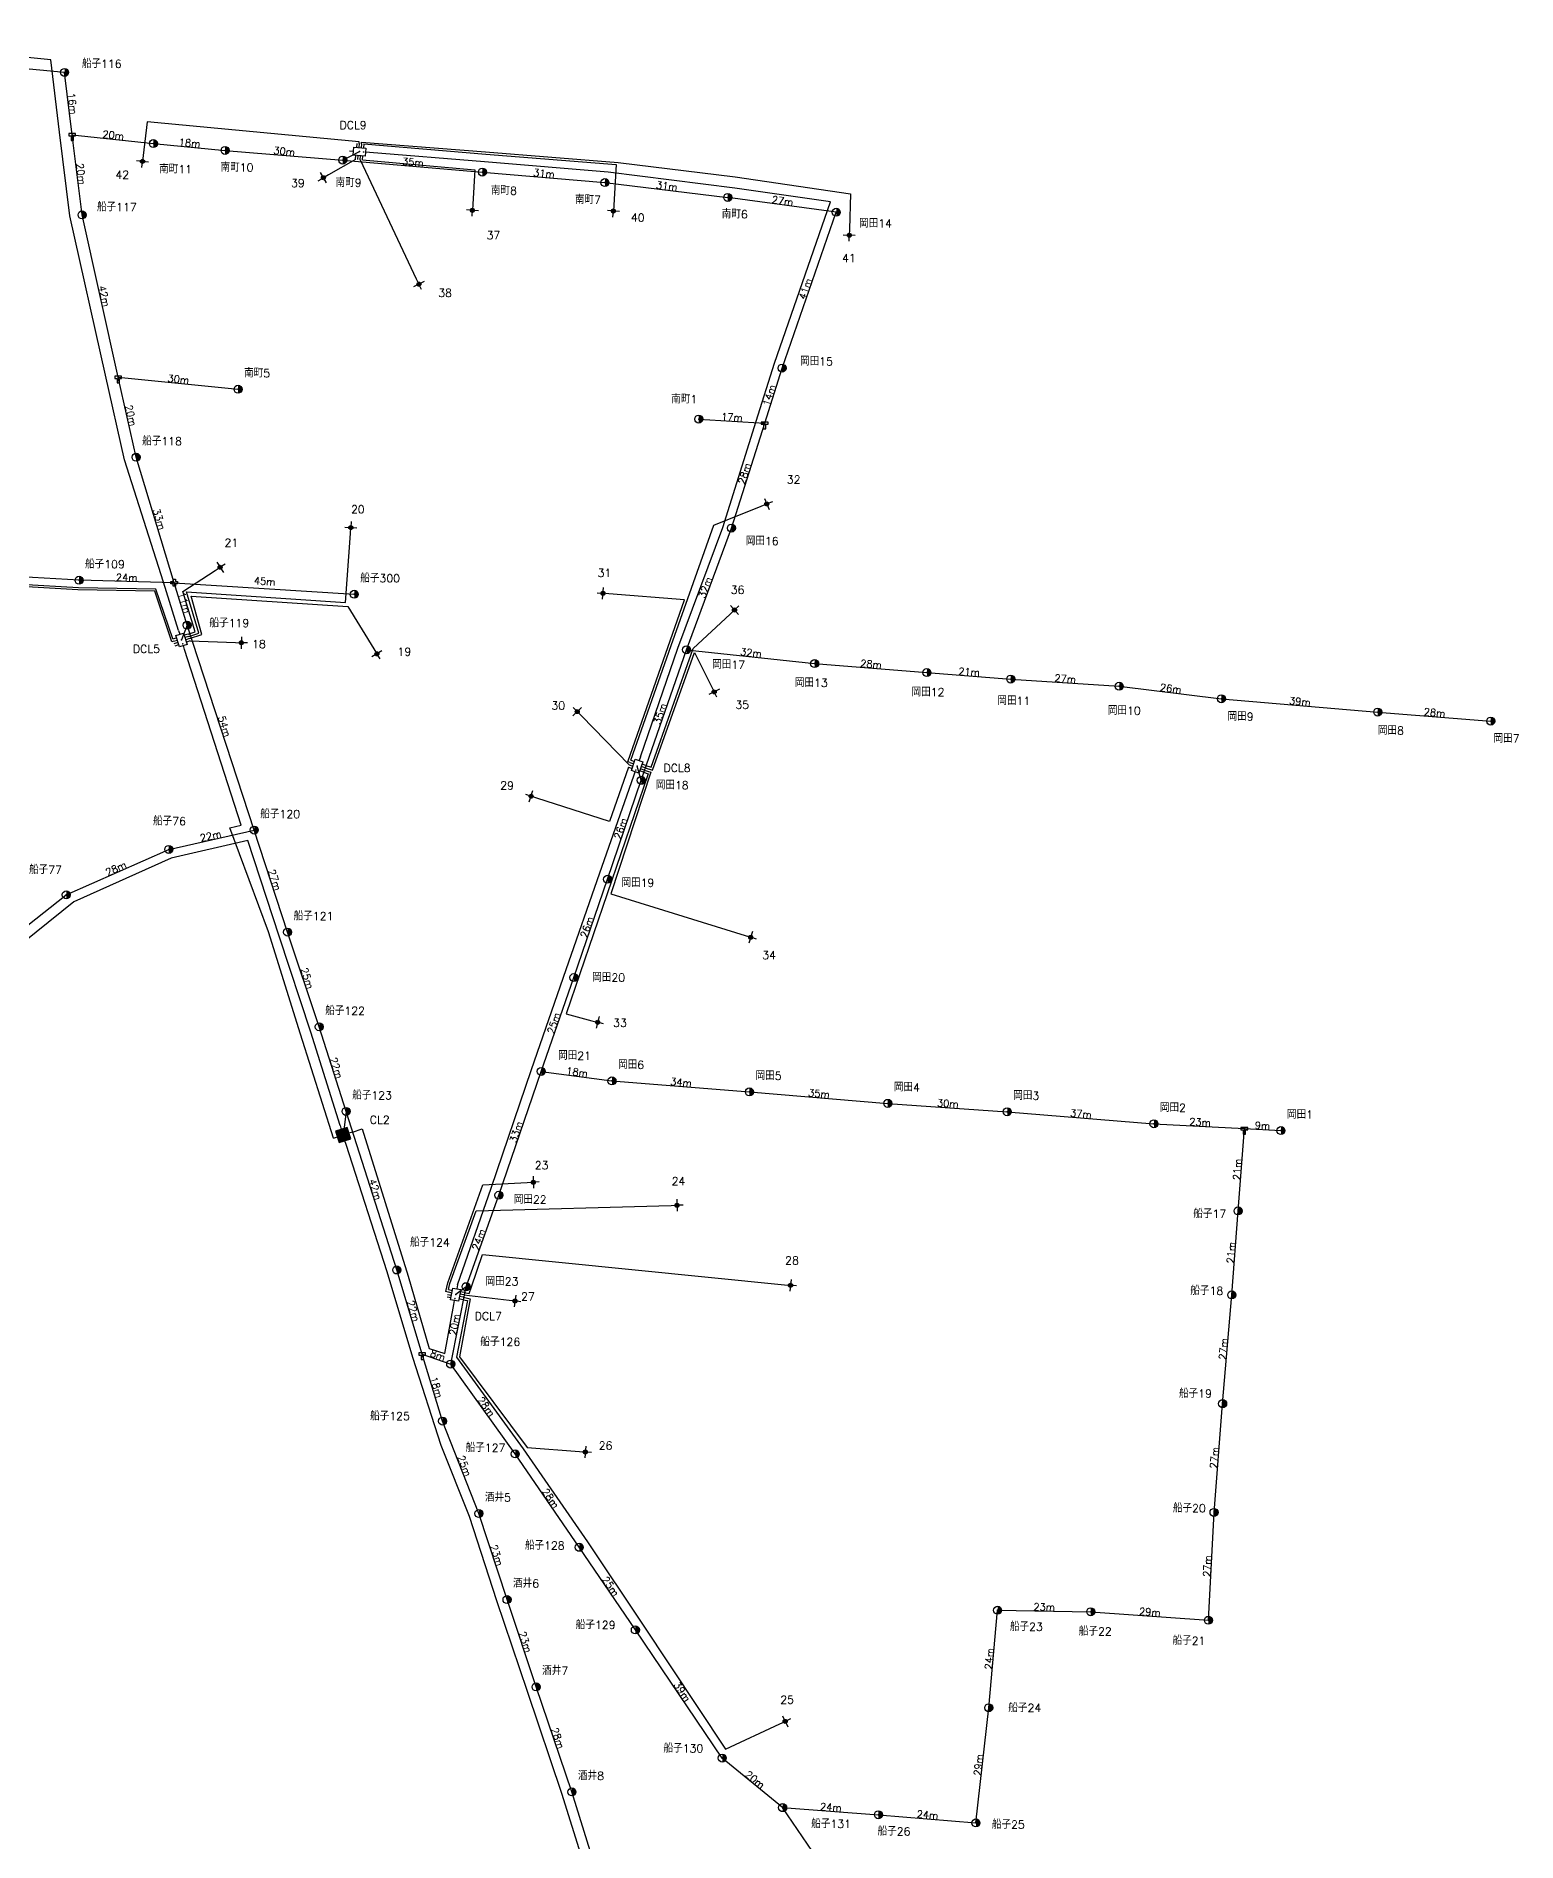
# Model space of a CAD drawing. Extents: x 11718 to 14316, y 5719 to 11395.
# Drawn here: x 12518.5 to 12888.6, y 6489.6 to 6940.9 of the extents above; entities that cross this region are included whole.
import ezdxf
from ezdxf.enums import TextEntityAlignment as Align

# ---------------------------------------------------------------- set-up
doc = ezdxf.new("R2010")
doc.units = 0
doc.header["$MEASUREMENT"] = 0
doc.header["$PDSIZE"] = 0.5
doc.layers.get('0').update_dxf_attribs({"linetype": 'CONTINUOUS'})
for name, color, linetype in [('BUN', 4, 'CONTINUOUS'), ('DROP', 6, 'CONTINUOUS'), ('IN', 7, 'CONTINUOUS'), ('KAN', 3, 'CONTINUOUS'), ('KPLINK', 2, 'CONTINUOUS'), ('MESSEN', 9, 'CONTINUOUS'), ('POLE', 7, 'CONTINUOUS'), ('SPAN', 7, 'CONTINUOUS')]:
    doc.layers.add(name, color=color, linetype=linetype)
doc.styles.get("Standard").update_dxf_attribs({"font": 'txt', "bigfont": 'extfont'})

# ---------------------------------------------------------------- blocks, each defined once
blk = doc.blocks.new('T_CP')
at = {"color": 0, "linetype": 'BYBLOCK', "const_width": 1}
blk.add_lwpolyline([(0, -0.5, 1), (0, 0.5, -24.142235)], format="xyb", dxfattribs=at)
at = {"color": 0, "linetype": 'BYBLOCK'}
blk.add_circle((0, 0), 1, dxfattribs=at)
blk.add_point((0, 0), dxfattribs=at)
for tag, p, height in [('V1', (1.5, 3), 2), ('V2', (1.5, 0.5), 2), ('V3', (1.8, -0.4), 0.2), ('V4', (1.8, -0.73), 0.2), ('V5', (1.8, -1.1), 0.2), ('V6', (1.8, -1.43), 0.2), ('V7', (1.8, -1.77), 0.2), ('V8', (1.8, -2.1), 0.2)]:
    blk.add_attdef(tag, p, '', height=height, dxfattribs=at)
blk = doc.blocks.new('T_BUN')
at = {"color": 0, "linetype": 'BYBLOCK'}
blk.add_lwpolyline([(-0.84, 0.28), (-0.84, -0.28), (-0.28, -0.28), (-0.28, -1.4), (0.28, -1.4), (0.28, -0.28), (0.84, -0.28), (0.84, 0.28)], close=True, dxfattribs=at)
blk.add_point((0, 0), dxfattribs=at)
for tag, p, height in [('V1', (1.5, 3), 2), ('V2', (1.5, 0.5), 2), ('V3', (1.8, -0.4), 0.2), ('V4', (1.8, -0.73), 0.2), ('V5', (1.8, -1.1), 0.2), ('V6', (1.8, -1.43), 0.2), ('V7', (1.8, -1.77), 0.2), ('V8', (1.8, -2.1), 0.2)]:
    blk.add_attdef(tag, p, '', height=height, dxfattribs=at)
blk = doc.blocks.new('J_BUN')
at = {"color": 0, "linetype": 'BYBLOCK'}
blk.add_lwpolyline([(-0.84, -0.28), (-0.84, 0.28), (-0.28, 0.28), (-0.28, 0.84), (0.28, 0.84), (0.28, 0.28), (0.84, 0.28), (0.84, -0.28), (0.28, -0.28), (0.28, -0.84), (-0.28, -0.84), (-0.28, -0.28)], close=True, dxfattribs=at)
blk.add_point((0, 0), dxfattribs=at)
for tag, p, height in [('V1', (1.5, 3), 2), ('V2', (1.5, 0.5), 2), ('V3', (1.8, -0.4), 0.2), ('V4', (1.8, -0.73), 0.2), ('V5', (1.8, -1.1), 0.2), ('V6', (1.8, -1.43), 0.2), ('V7', (1.8, -1.77), 0.2), ('V8', (1.8, -2.1), 0.2)]:
    blk.add_attdef(tag, p, '', height=height, dxfattribs=at)
blk = doc.blocks.new('CL_DCL8')
at = {"color": 0, "linetype": 'BYBLOCK'}
for p, q in [((0, 0), (1, 0)), ((5, 0), (4, 0))]:
    blk.add_line(p, q, dxfattribs=at)
at = {"linetype": 'BYBLOCK'}
for p, q in [((1.6, 2), (1.6, 1)), ((2.2, 2), (2.2, 1)), ((2.8, 2), (2.8, 1)), ((3.4, 2), (3.4, 1)), ((1.6, -2), (1.6, -1)), ((2.2, -2), (2.2, -1)), ((2.8, -2), (2.8, -1)), ((3.4, -2), (3.4, -1))]:
    blk.add_line(p, q, dxfattribs=at)
at = {"color": 0, "linetype": 'BYBLOCK'}
blk.add_lwpolyline([(1, -1), (1, 1), (4, 1), (4, -1)], close=True, dxfattribs=at)
blk.add_point((2.5, 0), dxfattribs=at)
at = {"layer": 'IN', "color": 0, "linetype": 'BYBLOCK', "const_width": 0.2}
blk.add_lwpolyline([(1.4, 0, 1), (1.6, 0, 1)], format="xyb", close=True, dxfattribs=at)
at = {"color": 0, "linetype": 'BYBLOCK'}
for tag, p, height in [('V1', (4.2, 5.6), 2), ('V2', (4.2, 3), 2), ('V3', (4.2, 1.1), 0.2), ('V4', (4.2, 0.8), 0.2), ('V5', (4.2, 0.5), 0.2), ('V6', (4.2, 0.2), 0.2), ('V7', (4.2, -0.3), 0.2), ('V8', (4.2, -0.6), 0.2)]:
    blk.add_attdef(tag, p, '', height=height, dxfattribs=at)
blk = doc.blocks.new('CL_CL8')
at = {"linetype": 'BYBLOCK'}
blk.add_hatch(color=0, dxfattribs=at).paths.add_polyline_path([(4, 1.5), (1, 1.5), (1, -1.5), (4, -1.5)])
at = {"color": 0, "linetype": 'BYBLOCK'}
for p, q in [((0, 0), (1, 0)), ((2.5, 2.5), (2.5, 1.5)), ((5, 0), (4, 0)), ((2.5, -2.5), (2.5, -1.5))]:
    blk.add_line(p, q, dxfattribs=at)
blk.add_lwpolyline([(1, -1.5), (4, -1.5), (4, 1.5), (1, 1.5)], close=True, dxfattribs=at)
blk.add_point((2.5, 0))
for tag, p, height in [('V1', (6.2, 5.6), 2), ('V2', (6.2, 3), 2), ('V3', (6.2, 1.1), 0.2), ('V4', (6.2, 0.8), 0.2), ('V5', (6.2, 0.5), 0.2), ('V6', (6.2, 0.2), 0.2), ('V7', (6.2, -0.3), 0.2), ('V8', (6.2, -0.6), 0.2)]:
    blk.add_attdef(tag, p, '', height=height)
blk = doc.blocks.new('NODE_ONU1')
at = {"color": 0, "linetype": 'BYBLOCK'}
blk.add_line((0, 0), (1.5, 0), dxfattribs=at)
at = {"color": 0, "linetype": 'BYBLOCK', "const_width": 0.5}
blk.add_lwpolyline([(1.75, 0, 1), (1.25, 0, 1)], format="xyb", close=True, dxfattribs=at)
at = {"color": 0, "linetype": 'BYBLOCK'}
for points in [[(1.5, 1.5), (1.5, -1.5)], [(3, 0), (1.5, 0)]]:
    blk.add_lwpolyline(points, dxfattribs=at)
blk.add_circle((1.5, 0), 0.5, dxfattribs=at)
blk.add_point((1.5, 0), dxfattribs=at)
for tag, p, height in [('V1', (3, 0.3), 2), ('V3', (3, -2.9), 0.2), ('V4', (3, -3.2), 0.2), ('V5', (3, -3.5), 0.2), ('V6', (3, -3.8), 0.2), ('V7', (3, -4.1), 0.2), ('V8', (3, -4.4), 0.2), ('V2', (3, -2.3), 2)]:
    blk.add_attdef(tag, p, '', height=height, dxfattribs=at)

msp = doc.modelspace()

# ---------------------------------------------------------------- linework, layer by layer
at = {"layer": 'BUN'}
for points in [[(12554.03, 6792.38), (12550.26, 6804.43), (12540.51, 6835.03), (12535.78, 6856.16), (12526.86, 6896.02), (12524.3, 6916.89), (12522.11, 6934.99), (12497.7, 6937.42), (12456.96, 6940.91)], [(12669.51, 6760.79), (12678.87, 6787.93), (12690.12, 6818.14), (12698.46, 6844.65), (12702.99, 6859.16), (12717.03, 6899.49), (12693.11, 6902.87), (12661.47, 6906.88), (12630.57, 6909.45), (12601.81, 6911.83)], [(12592.82, 6665.49), (12584.57, 6691.46), (12576.52, 6717.03), (12566.84, 6743.05), (12569.75, 6743.71), (12555.57, 6787.62)], [(12623.8, 6628.83), (12632.19, 6652.96), (12642.31, 6682.61), (12650.98, 6707.64), (12659.39, 6731.78), (12667.86, 6756.07)], [(12597.58, 6667.02), (12599.97, 6667.84), (12611.46, 6630.96), (12616.71, 6612.96), (12620.62, 6611.69), (12622.87, 6623.92)]]:
    msp.add_lwpolyline(points, dxfattribs=at)
at = {"layer": 'DROP'}
for points in [[(12599.19, 6914.05), (12599.23, 6914.5), (12546.2, 6919.5), (12545.22, 6911.08)], [(12599.78, 6914), (12599.79, 6914.43), (12630.78, 6912.01), (12663.96, 6909.29), (12693.19, 6905.77), (12722.04, 6901.48), (12721.76, 6892.64)], [(12600.38, 6913.95), (12630.89, 6911.43), (12663.48, 6908.85), (12662.84, 6898.69)], [(12598.26, 6910.11), (12591.57, 6906.27)], [(12599.45, 6910.02), (12613.49, 6880.27)], [(12600.05, 6909.97), (12628.16, 6907.53), (12627.61, 6898.87)], [(12552.62, 6790.25), (12548.42, 6802.66), (12529.05, 6802.99), (12500.16, 6804.73), (12486.74, 6807.17), (12487.72, 6875.59)], [(12552.81, 6789.67), (12552.4, 6789.56), (12548.12, 6802.2), (12528.92, 6802.5), (12500.4, 6804.22), (12485.83, 6806.95), (12457.89, 6809.84), (12448.37, 6840.55)], [(12667.09, 6759.94), (12677.16, 6788.62), (12687.86, 6818.7), (12699.7, 6823.43)], [(12556.61, 6790.9), (12559.15, 6791.73), (12556.05, 6802.05), (12595.8, 6799.36), (12597.02, 6816.59)], [(12556.43, 6791.47), (12558.18, 6792), (12555.14, 6802.13), (12563.2, 6807.34)], [(12666.9, 6759.37), (12666.4, 6759.53), (12680.49, 6800.02), (12661.65, 6801.53)], [(12556.8, 6790.33), (12559.92, 6791.37), (12557.18, 6800.97), (12596.36, 6798.36), (12602.85, 6787.81)], [(12670.87, 6758.62), (12672.17, 6758.21), (12682.71, 6787.84), (12691.93, 6796.46)], [(12556.98, 6789.76), (12568.27, 6789.35)], [(12670.67, 6758.06), (12672.5, 6757.49), (12683.02, 6786.85), (12687.27, 6778.36)], [(12666.7, 6758.81), (12654.76, 6771.01)], [(12666.5, 6758.24), (12661.75, 6744.6), (12643.62, 6750.49)], [(12670.28, 6756.92), (12671.45, 6756.54), (12650.92, 6696.6), (12657.37, 6694.85)], [(12670.48, 6757.49), (12672.15, 6756.97), (12662.11, 6726.54), (12695.65, 6716.13)], [(12621.43, 6627.04), (12620.87, 6627.16), (12621.37, 6629.33), (12630.15, 6653.83), (12641.24, 6654.39)], [(12621.54, 6627.63), (12621.86, 6629.13), (12628.46, 6647.32), (12677.17, 6648.66)], [(12625.47, 6626.89), (12626.69, 6626.66), (12627.31, 6628.34), (12630.06, 6636.43), (12705.53, 6628.86)], [(12625.14, 6625.12), (12626.28, 6624.9), (12623.53, 6610.75), (12640.17, 6587.88), (12656.3, 6564.64), (12670.03, 6544.01), (12690.8, 6512.79), (12704.33, 6519.09)], [(12625.25, 6625.71), (12626.99, 6625.37), (12624.3, 6610.82), (12641.21, 6588.19), (12654.26, 6587.17)], [(12625.36, 6626.3), (12636.67, 6624.97)]]:
    msp.add_lwpolyline(points, dxfattribs=at)
at = {"layer": 'KAN'}
for points in [[(12594.44, 6668.64), (12587.13, 6691.94), (12579.22, 6715.95), (12571.4, 6739.84), (12552.2, 6735.47), (12527.92, 6724.59), (12508.96, 6709.41)], [(12742.15, 6219.36), (12731.5, 6250.1), (12721.31, 6281.23), (12704.46, 6331.53), (12694.21, 6361.75), (12691.85, 6368.73), (12676.74, 6416.86), (12666.69, 6448), (12649.88, 6501.69), (12641.25, 6527.18), (12633.6, 6549.85), (12626.77, 6570.96), (12619.71, 6588.71), (12612.64, 6610.63), (12606.2, 6632.06), (12595.97, 6663.88)]]:
    msp.add_lwpolyline(points, dxfattribs=at)
at = {"layer": 'KPLINK'}
for p, q in [((12595.09, 6909.91), (12599.32, 6912.03)), ((12556.21, 6793.69), (12554.8, 6790)), ((12669.73, 6754.92), (12668.69, 6758.43)), ((12595.95, 6672.18), (12595.2, 6666.26)), ((12625.95, 6628.37), (12623.34, 6626.38))]:
    msp.add_line(p, q, dxfattribs=at)
at = {"layer": 'MESSEN'}
for p, q in [((12525.58, 6931.84), (12496.61, 6934.58)), ((12527.49, 6916.26), (12525.58, 6931.84)), ((12529.94, 6896.21), (12527.49, 6916.26)), ((12527.49, 6916.26), (12547.78, 6914.06)), ((12547.78, 6914.06), (12565.68, 6912.34)), ((12565.68, 6912.34), (12595.09, 6909.91)), ((12595.09, 6909.91), (12630.02, 6906.92)), ((12630.02, 6906.92), (12660.63, 6904.29)), ((12660.63, 6904.29), (12691.35, 6900.61)), ((12718.47, 6896.88), (12691.35, 6900.61)), ((12539, 6855.64), (12529.94, 6896.21)), ((12704.92, 6857.93), (12718.47, 6896.88)), ((12543.46, 6835.67), (12539, 6855.64)), ((12539, 6855.64), (12568.94, 6852.66)), ((12700.57, 6844.18), (12704.92, 6857.93)), ((12684.08, 6845.18), (12700.57, 6844.18)), ((12692.27, 6817.94), (12700.57, 6844.18)), ((12552.99, 6804.31), (12543.46, 6835.67)), ((12681.03, 6787.55), (12692.27, 6817.94)), ((12529.19, 6804.92), (12501.04, 6806.59)), ((12552.99, 6804.31), (12529.19, 6804.92)), ((12556.21, 6793.69), (12552.99, 6804.31)), ((12552.99, 6804.31), (12597.98, 6801.41)), ((12572.99, 6742.48), (12556.21, 6793.69)), ((12669.73, 6754.92), (12681.03, 6787.55)), ((12681.03, 6787.55), (12713.06, 6784.09)), ((12713.06, 6784.09), (12741.1, 6781.83)), ((12741.1, 6781.83), (12762.08, 6780.22)), ((12762.08, 6780.22), (12789.18, 6778.43)), ((12789.18, 6778.43), (12814.73, 6775.29)), ((12814.73, 6775.29), (12853.8, 6771.97)), ((12853.8, 6771.97), (12882.06, 6769.71)), ((12661.32, 6730.18), (12669.73, 6754.92)), ((12551.62, 6737.65), (12572.99, 6742.48)), ((12581.33, 6716.98), (12572.99, 6742.48)), ((12526, 6726.3), (12551.62, 6737.65)), ((12652.87, 6705.63), (12661.32, 6730.18)), ((12502.74, 6707.97), (12526, 6726.3)), ((12589.21, 6693.31), (12581.33, 6716.98)), ((12644.71, 6682.17), (12652.87, 6705.63)), ((12595.95, 6672.18), (12589.21, 6693.31)), ((12634.12, 6651.24), (12644.71, 6682.17)), ((12644.71, 6682.17), (12662.4, 6679.81)), ((12662.4, 6679.81), (12696.77, 6677.06)), ((12696.77, 6677.06), (12731.35, 6674.19)), ((12608.6, 6632.54), (12595.95, 6672.18)), ((12731.35, 6674.19), (12761.19, 6672.09)), ((12761.19, 6672.09), (12797.86, 6669.08)), ((12797.86, 6669.08), (12820.46, 6667.87)), ((12818.91, 6647.3), (12820.46, 6667.87)), ((12820.46, 6667.87), (12829.61, 6667.38)), ((12625.95, 6628.37), (12634.12, 6651.24)), ((12817.33, 6626.31), (12818.91, 6647.3)), ((12614.98, 6611.54), (12608.6, 6632.54)), ((12622.08, 6609.02), (12625.95, 6628.37)), ((12815.04, 6599.13), (12817.33, 6626.31)), ((12620.07, 6594.77), (12614.98, 6611.54)), ((12614.98, 6611.54), (12622.08, 6609.02)), ((12638.22, 6586.58), (12622.08, 6609.02)), ((12812.88, 6571.95), (12815.04, 6599.13)), ((12629.15, 6571.68), (12620.07, 6594.77)), ((12654.22, 6563.23), (12638.22, 6586.58)), ((12636.16, 6550.19), (12629.15, 6571.68)), ((12811.48, 6545), (12812.88, 6571.95)), ((12668.24, 6542.6), (12654.22, 6563.23)), ((12643.44, 6528.35), (12636.16, 6550.19)), ((12756.58, 6523.12), (12758.78, 6547.49)), ((12758.78, 6547.49), (12782.06, 6547.13)), ((12782.06, 6547.13), (12811.48, 6545)), ((12689.96, 6510.57), (12668.24, 6542.6)), ((12652.4, 6502.1), (12643.44, 6528.35)), ((12753.37, 6494.34), (12756.58, 6523.12)), ((12705.06, 6498.17), (12689.96, 6510.57)), ((12668.8, 6449.04), (12652.4, 6502.1)), ((12723.02, 6471.86), (12705.06, 6498.17)), ((12705.06, 6498.17), (12728.99, 6496.4)), ((12728.99, 6496.4), (12753.37, 6494.34))]:
    msp.add_line(p, q, dxfattribs=at)

# ---------------------------------------------------------------- block references
at = {"layer": 'BUN'}
ref = msp.add_blockref('CL_DCL8', (12601.81, 6911.83), dxfattribs=dict(at, rotation=175.2769955352268))
ref.add_attrib('V1', 'DCL9', (12594.31, 6917.68), dxfattribs={"layer": '0', "color": 0, "linetype": 'BYBLOCK', "height": 2})
ref = msp.add_blockref('CL_DCL8', (12555.57, 6787.62), dxfattribs=dict(at, rotation=107.8951856947977))
ref.add_attrib('V1', 'DCL5', (12542.66, 6786.75), dxfattribs={"layer": '0', "color": 0, "linetype": 'BYBLOCK', "height": 2})
ref = msp.add_blockref('CL_DCL8', (12667.86, 6756.07), dxfattribs=dict(at, rotation=70.77618032711733))
ref.add_attrib('V1', 'DCL8', (12675.29, 6757), dxfattribs={"layer": '0', "color": 0, "linetype": 'BYBLOCK', "height": 2})
ref = msp.add_blockref('CL_DCL8', (12622.87, 6623.92), dxfattribs=dict(at, rotation=79.3308552285526))
ref.add_attrib('V1', 'DCL7', (12628.1, 6620.02), dxfattribs={"layer": '0', "color": 0, "linetype": 'BYBLOCK', "height": 2})
at = {"layer": 'DROP'}
ref = msp.add_blockref('NODE_ONU1', (12545.22, 6911.08), dxfattribs=dict(at, rotation=263.4095208935585))
ref.add_attrib('V1', '42', (12538.28, 6905.26), dxfattribs={"layer": '0', "color": 0, "linetype": 'BYBLOCK', "height": 2})
ref = msp.add_blockref('NODE_ONU1', (12591.57, 6906.27), dxfattribs=dict(at, rotation=209.886452882869))
ref.add_attrib('V1', '39', (12582.17, 6903.18), dxfattribs={"layer": '0', "color": 0, "linetype": 'BYBLOCK', "height": 2})
ref = msp.add_blockref('NODE_ONU1', (12627.61, 6898.87), dxfattribs=dict(at, rotation=266.3145982087951))
ref.add_attrib('V1', '37', (12631.06, 6890.13), dxfattribs={"layer": '0', "color": 0, "linetype": 'BYBLOCK', "height": 2})
ref = msp.add_blockref('NODE_ONU1', (12662.84, 6898.69), dxfattribs=dict(at, rotation=266.4194522151906))
ref.add_attrib('V1', '40', (12667.13, 6894.54), dxfattribs={"layer": '0', "color": 0, "linetype": 'BYBLOCK', "height": 2})
ref = msp.add_blockref('NODE_ONU1', (12721.76, 6892.64), dxfattribs=dict(at, rotation=268.2263555256683))
ref.add_attrib('V1', '41', (12719.91, 6884.43), dxfattribs={"layer": '0', "color": 0, "linetype": 'BYBLOCK', "height": 2})
ref = msp.add_blockref('NODE_ONU1', (12613.49, 6880.27), dxfattribs=dict(at, rotation=295.2596420056839))
ref.add_attrib('V1', '38', (12618.98, 6875.74), dxfattribs={"layer": '0', "color": 0, "linetype": 'BYBLOCK', "height": 2})
ref = msp.add_blockref('NODE_ONU1', (12699.7, 6823.43), dxfattribs=dict(at, rotation=21.77584326942035))
ref.add_attrib('V1', '32', (12706.09, 6829.07), dxfattribs={"layer": '0', "color": 0, "linetype": 'BYBLOCK', "height": 2})
ref = msp.add_blockref('NODE_ONU1', (12597.02, 6816.59), dxfattribs=dict(at, rotation=85.96775740997096))
ref.add_attrib('V1', '20', (12597.16, 6821.65), dxfattribs={"layer": '0', "color": 0, "linetype": 'BYBLOCK', "height": 2})
ref = msp.add_blockref('NODE_ONU1', (12563.2, 6807.34), dxfattribs=dict(at, rotation=32.85776510212715))
ref.add_attrib('V1', '21', (12565.55, 6813.29), dxfattribs={"layer": '0', "color": 0, "linetype": 'BYBLOCK', "height": 2})
ref = msp.add_blockref('NODE_ONU1', (12661.65, 6801.53), dxfattribs=dict(at, rotation=175.3920822826321))
ref.add_attrib('V1', '31', (12658.8, 6805.75), dxfattribs={"layer": '0', "color": 0, "linetype": 'BYBLOCK', "height": 2})
ref = msp.add_blockref('NODE_ONU1', (12691.93, 6796.46), dxfattribs=dict(at, rotation=43.07980239981391))
ref.add_attrib('V1', '36', (12692.08, 6801.52), dxfattribs={"layer": '0', "color": 0, "linetype": 'BYBLOCK', "height": 2})
ref = msp.add_blockref('NODE_ONU1', (12568.27, 6789.35), dxfattribs=dict(at, rotation=357.9056135138587))
ref.add_attrib('V1', '18', (12572.44, 6787.98), dxfattribs={"layer": '0', "color": 0, "linetype": 'BYBLOCK', "height": 2})
ref = msp.add_blockref('NODE_ONU1', (12602.85, 6787.81), dxfattribs=dict(at, rotation=301.5772817798437))
ref.add_attrib('V1', '19', (12608.78, 6786.06), dxfattribs={"layer": '0', "color": 0, "linetype": 'BYBLOCK', "height": 2})
ref = msp.add_blockref('NODE_ONU1', (12687.27, 6778.36), dxfattribs=dict(at, rotation=296.555318271835))
ref.add_attrib('V1', '35', (12693.23, 6772.81), dxfattribs={"layer": '0', "color": 0, "linetype": 'BYBLOCK', "height": 2})
ref = msp.add_blockref('NODE_ONU1', (12654.76, 6771.01), dxfattribs=dict(at, rotation=134.3803685656871))
ref.add_attrib('V1', '30', (12647.26, 6772.6), dxfattribs={"layer": '0', "color": 0, "linetype": 'BYBLOCK', "height": 2})
ref = msp.add_blockref('NODE_ONU1', (12643.62, 6750.49), dxfattribs=dict(at, rotation=162.0123328019304))
ref.add_attrib('V1', '29', (12634.46, 6752.61), dxfattribs={"layer": '0', "color": 0, "linetype": 'BYBLOCK', "height": 2})
ref = msp.add_blockref('NODE_ONU1', (12695.65, 6716.13), dxfattribs=dict(at, rotation=342.7625329012276))
ref.add_attrib('V1', '34', (12699.95, 6710.24), dxfattribs={"layer": '0', "color": 0, "linetype": 'BYBLOCK', "height": 2})
ref = msp.add_blockref('NODE_ONU1', (12657.37, 6694.85), dxfattribs=dict(at, rotation=344.8570528277946))
ref.add_attrib('V1', '33', (12662.69, 6693.31), dxfattribs={"layer": '0', "color": 0, "linetype": 'BYBLOCK', "height": 2})
ref = msp.add_blockref('NODE_ONU1', (12641.24, 6654.39), dxfattribs=dict(at, rotation=2.894884050609721))
ref.add_attrib('V1', '23', (12643.08, 6657.7), dxfattribs={"layer": '0', "color": 0, "linetype": 'BYBLOCK', "height": 2})
ref = msp.add_blockref('NODE_ONU1', (12677.17, 6648.66), dxfattribs=dict(at, rotation=1.583590643135685))
ref.add_attrib('V1', '24', (12677.31, 6653.73), dxfattribs={"layer": '0', "color": 0, "linetype": 'BYBLOCK', "height": 2})
ref = msp.add_blockref('NODE_ONU1', (12705.53, 6628.86), dxfattribs=dict(at, rotation=354.2703540336483))
ref.add_attrib('V1', '28', (12705.68, 6633.92), dxfattribs={"layer": '0', "color": 0, "linetype": 'BYBLOCK', "height": 2})
ref = msp.add_blockref('NODE_ONU1', (12636.67, 6624.97), dxfattribs=dict(at, rotation=353.2919748681043))
ref.add_attrib('V1', '27', (12639.68, 6624.92), dxfattribs={"layer": '0', "color": 0, "linetype": 'BYBLOCK', "height": 2})
ref = msp.add_blockref('NODE_ONU1', (12654.26, 6587.17), dxfattribs=dict(at, rotation=355.5336297122694))
ref.add_attrib('V1', '26', (12659.09, 6587.65), dxfattribs={"layer": '0', "color": 0, "linetype": 'BYBLOCK', "height": 2})
ref = msp.add_blockref('NODE_ONU1', (12704.33, 6519.09), dxfattribs=dict(at, rotation=24.95808667537409))
ref.add_attrib('V1', '25', (12704.47, 6524.15), dxfattribs={"layer": '0', "color": 0, "linetype": 'BYBLOCK', "height": 2})
at = {"layer": 'KAN'}
ref = msp.add_blockref('CL_CL8', (12595.97, 6663.88), dxfattribs=dict(at, rotation=107.8289487883464))
ref.add_attrib('V1', 'CL2', (12601.87, 6669.07), dxfattribs={"layer": '0', "height": 2})
at = {"layer": 'POLE'}
ref = msp.add_blockref('T_CP', (12525.58, 6931.84), dxfattribs=at)
ref.add_attrib('V1', '船子116', (12529.89, 6932.98), dxfattribs={"layer": '0', "color": 0, "linetype": 'BYBLOCK', "height": 2})
for name, p in [('T_BUN', (12527.49, 6916.26)), ('T_BUN', (12539, 6855.64)), ('T_BUN', (12700.57, 6844.18)), ('J_BUN', (12552.99, 6804.31)), ('T_BUN', (12820.46, 6667.87)), ('T_BUN', (12614.98, 6611.54))]:
    msp.add_blockref(name, p, dxfattribs=at)
ref = msp.add_blockref('T_CP', (12547.78, 6914.06), dxfattribs=at)
ref.add_attrib('V1', '南町11', (12549.21, 6906.65), dxfattribs={"layer": '0', "color": 0, "linetype": 'BYBLOCK', "height": 2})
ref = msp.add_blockref('T_CP', (12565.68, 6912.34), dxfattribs=at)
ref.add_attrib('V1', '南町10', (12564.56, 6907.07), dxfattribs={"layer": '0', "color": 0, "linetype": 'BYBLOCK', "height": 2})
ref = msp.add_blockref('T_CP', (12595.09, 6909.91), dxfattribs=at)
ref.add_attrib('V1', '南町9', (12593.3, 6903.26), dxfattribs={"layer": '0', "color": 0, "linetype": 'BYBLOCK', "height": 2})
ref = msp.add_blockref('T_CP', (12630.02, 6906.92), dxfattribs=at)
ref.add_attrib('V1', '南町8', (12632.12, 6901.28), dxfattribs={"layer": '0', "color": 0, "linetype": 'BYBLOCK', "height": 2})
ref = msp.add_blockref('T_CP', (12660.63, 6904.29), dxfattribs=at)
ref.add_attrib('V1', '南町7', (12653.14, 6898.98), dxfattribs={"layer": '0', "color": 0, "linetype": 'BYBLOCK', "height": 2})
ref = msp.add_blockref('T_CP', (12691.35, 6900.61), dxfattribs=at)
ref.add_attrib('V1', '南町6', (12689.82, 6895.37), dxfattribs={"layer": '0', "color": 0, "linetype": 'BYBLOCK', "height": 2})
ref = msp.add_blockref('T_CP', (12529.94, 6896.21), dxfattribs=at)
ref.add_attrib('V1', '船子117', (12533.66, 6897.17), dxfattribs={"layer": '0', "color": 0, "linetype": 'BYBLOCK', "height": 2})
ref = msp.add_blockref('T_CP', (12718.47, 6896.88), dxfattribs=at)
ref.add_attrib('V1', '岡田14', (12724.15, 6893.09), dxfattribs={"layer": '0', "color": 0, "linetype": 'BYBLOCK', "height": 2})
ref = msp.add_blockref('T_CP', (12704.92, 6857.93), dxfattribs=at)
ref.add_attrib('V1', '岡田15', (12709.4, 6858.61), dxfattribs={"layer": '0', "color": 0, "linetype": 'BYBLOCK', "height": 2})
ref = msp.add_blockref('T_CP', (12568.94, 6852.66), dxfattribs=at)
ref.add_attrib('V1', '南町5', (12570.44, 6855.66), dxfattribs={"layer": '0', "color": 0, "linetype": 'BYBLOCK', "height": 2})
ref = msp.add_blockref('T_CP', (12684.08, 6845.18), dxfattribs=at)
ref.add_attrib('V1', '南町1', (12677.21, 6849.14), dxfattribs={"layer": '0', "color": 0, "linetype": 'BYBLOCK', "height": 2})
ref = msp.add_blockref('T_CP', (12543.46, 6835.67), dxfattribs=at)
ref.add_attrib('V1', '船子118', (12544.96, 6838.67), dxfattribs={"layer": '0', "color": 0, "linetype": 'BYBLOCK', "height": 2})
ref = msp.add_blockref('T_CP', (12692.27, 6817.94), dxfattribs=at)
ref.add_attrib('V1', '岡田16', (12695.83, 6813.7), dxfattribs={"layer": '0', "color": 0, "linetype": 'BYBLOCK', "height": 2})
ref = msp.add_blockref('T_CP', (12529.19, 6804.92), dxfattribs=at)
ref.add_attrib('V1', '船子109', (12530.69, 6807.92), dxfattribs={"layer": '0', "color": 0, "linetype": 'BYBLOCK', "height": 2})
ref = msp.add_blockref('T_CP', (12597.98, 6801.41), dxfattribs=at)
ref.add_attrib('V1', '船子300', (12599.48, 6804.41), dxfattribs={"layer": '0', "color": 0, "linetype": 'BYBLOCK', "height": 2})
ref = msp.add_blockref('T_CP', (12556.21, 6793.69), dxfattribs=at)
ref.add_attrib('V1', '船子119', (12561.78, 6793.22), dxfattribs={"layer": '0', "color": 0, "linetype": 'BYBLOCK', "height": 2})
ref = msp.add_blockref('T_CP', (12681.03, 6787.55), dxfattribs=at)
ref.add_attrib('V1', '岡田17', (12687.43, 6782.82), dxfattribs={"layer": '0', "color": 0, "linetype": 'BYBLOCK', "height": 2})
ref = msp.add_blockref('T_CP', (12713.06, 6784.09), dxfattribs=at)
ref.add_attrib('V1', '岡田13', (12708.1, 6778.28), dxfattribs={"layer": '0', "color": 0, "linetype": 'BYBLOCK', "height": 2})
ref = msp.add_blockref('T_CP', (12741.1, 6781.83), dxfattribs=at)
ref.add_attrib('V1', '岡田12', (12737.28, 6775.95), dxfattribs={"layer": '0', "color": 0, "linetype": 'BYBLOCK', "height": 2})
ref = msp.add_blockref('T_CP', (12762.08, 6780.22), dxfattribs=at)
ref.add_attrib('V1', '岡田11', (12758.72, 6773.77), dxfattribs={"layer": '0', "color": 0, "linetype": 'BYBLOCK', "height": 2})
ref = msp.add_blockref('T_CP', (12789.18, 6778.43), dxfattribs=at)
ref.add_attrib('V1', '岡田10', (12786.33, 6771.31), dxfattribs={"layer": '0', "color": 0, "linetype": 'BYBLOCK', "height": 2})
ref = msp.add_blockref('T_CP', (12814.73, 6775.29), dxfattribs=at)
ref.add_attrib('V1', '岡田9', (12816.25, 6769.83), dxfattribs={"layer": '0', "color": 0, "linetype": 'BYBLOCK', "height": 2})
ref = msp.add_blockref('T_CP', (12853.8, 6771.97), dxfattribs=at)
ref.add_attrib('V1', '岡田8', (12853.83, 6766.35), dxfattribs={"layer": '0', "color": 0, "linetype": 'BYBLOCK', "height": 2})
ref = msp.add_blockref('T_CP', (12882.06, 6769.71), dxfattribs=at)
ref.add_attrib('V1', '岡田7', (12882.73, 6764.33), dxfattribs={"layer": '0', "color": 0, "linetype": 'BYBLOCK', "height": 2})
ref = msp.add_blockref('T_CP', (12669.73, 6754.92), dxfattribs=at)
ref.add_attrib('V1', '岡田18', (12673.34, 6752.7), dxfattribs={"layer": '0', "color": 0, "linetype": 'BYBLOCK', "height": 2})
ref = msp.add_blockref('T_CP', (12572.99, 6742.48), dxfattribs=at)
ref.add_attrib('V1', '船子120', (12574.49, 6745.48), dxfattribs={"layer": '0', "color": 0, "linetype": 'BYBLOCK', "height": 2})
ref = msp.add_blockref('T_CP', (12551.62, 6737.65), dxfattribs=at)
ref.add_attrib('V1', '船子76', (12547.68, 6743.71), dxfattribs={"layer": '0', "color": 0, "linetype": 'BYBLOCK', "height": 2})
ref = msp.add_blockref('T_CP', (12526, 6726.3), dxfattribs=at)
ref.add_attrib('V1', '船子77', (12516.69, 6731.55), dxfattribs={"layer": '0', "color": 0, "linetype": 'BYBLOCK', "height": 2})
ref = msp.add_blockref('T_CP', (12661.32, 6730.18), dxfattribs=at)
ref.add_attrib('V1', '岡田19', (12664.76, 6728.3), dxfattribs={"layer": '0', "color": 0, "linetype": 'BYBLOCK', "height": 2})
ref = msp.add_blockref('T_CP', (12581.33, 6716.98), dxfattribs=at)
ref.add_attrib('V1', '船子121', (12582.83, 6719.98), dxfattribs={"layer": '0', "color": 0, "linetype": 'BYBLOCK', "height": 2})
ref = msp.add_blockref('T_CP', (12652.87, 6705.63), dxfattribs=at)
ref.add_attrib('V1', '岡田20', (12657.45, 6704.62), dxfattribs={"layer": '0', "color": 0, "linetype": 'BYBLOCK', "height": 2})
ref = msp.add_blockref('T_CP', (12589.21, 6693.31), dxfattribs=at)
ref.add_attrib('V1', '船子122', (12590.71, 6696.31), dxfattribs={"layer": '0', "color": 0, "linetype": 'BYBLOCK', "height": 2})
ref = msp.add_blockref('T_CP', (12644.71, 6682.17), dxfattribs=at)
ref.add_attrib('V1', '岡田21', (12648.92, 6685.09), dxfattribs={"layer": '0', "color": 0, "linetype": 'BYBLOCK', "height": 2})
ref = msp.add_blockref('T_CP', (12662.4, 6679.81), dxfattribs=at)
ref.add_attrib('V1', '岡田6', (12663.9, 6682.81), dxfattribs={"layer": '0', "color": 0, "linetype": 'BYBLOCK', "height": 2})
ref = msp.add_blockref('T_CP', (12696.77, 6677.06), dxfattribs=at)
ref.add_attrib('V1', '岡田5', (12698.27, 6680.06), dxfattribs={"layer": '0', "color": 0, "linetype": 'BYBLOCK', "height": 2})
ref = msp.add_blockref('T_CP', (12731.35, 6674.19), dxfattribs=at)
ref.add_attrib('V1', '岡田4', (12732.85, 6677.19), dxfattribs={"layer": '0', "color": 0, "linetype": 'BYBLOCK', "height": 2})
ref = msp.add_blockref('T_CP', (12595.95, 6672.18), dxfattribs=at)
ref.add_attrib('V1', '船子123', (12597.45, 6675.18), dxfattribs={"layer": '0', "color": 0, "linetype": 'BYBLOCK', "height": 2})
ref = msp.add_blockref('T_CP', (12761.19, 6672.09), dxfattribs=at)
ref.add_attrib('V1', '岡田3', (12762.69, 6675.09), dxfattribs={"layer": '0', "color": 0, "linetype": 'BYBLOCK', "height": 2})
ref = msp.add_blockref('T_CP', (12797.86, 6669.08), dxfattribs=at)
ref.add_attrib('V1', '岡田2', (12799.36, 6672.08), dxfattribs={"layer": '0', "color": 0, "linetype": 'BYBLOCK', "height": 2})
ref = msp.add_blockref('T_CP', (12829.61, 6667.38), dxfattribs=at)
ref.add_attrib('V1', '岡田1', (12831.11, 6670.38), dxfattribs={"layer": '0', "color": 0, "linetype": 'BYBLOCK', "height": 2})
ref = msp.add_blockref('T_CP', (12634.12, 6651.24), dxfattribs=at)
ref.add_attrib('V1', '岡田22', (12637.85, 6649.13), dxfattribs={"layer": '0', "color": 0, "linetype": 'BYBLOCK', "height": 2})
ref = msp.add_blockref('T_CP', (12818.91, 6647.3), dxfattribs=at)
ref.add_attrib('V1', '船子17', (12807.72, 6645.57), dxfattribs={"layer": '0', "color": 0, "linetype": 'BYBLOCK', "height": 2})
ref = msp.add_blockref('T_CP', (12608.6, 6632.54), dxfattribs=at)
ref.add_attrib('V1', '船子124', (12611.92, 6638.43), dxfattribs={"layer": '0', "color": 0, "linetype": 'BYBLOCK', "height": 2})
ref = msp.add_blockref('T_CP', (12625.95, 6628.37), dxfattribs=at)
ref.add_attrib('V1', '岡田23', (12630.79, 6628.68), dxfattribs={"layer": '0', "color": 0, "linetype": 'BYBLOCK', "height": 2})
ref = msp.add_blockref('T_CP', (12817.33, 6626.31), dxfattribs=at)
ref.add_attrib('V1', '船子18', (12806.97, 6626.35), dxfattribs={"layer": '0', "color": 0, "linetype": 'BYBLOCK', "height": 2})
ref = msp.add_blockref('T_CP', (12622.08, 6609.02), dxfattribs=at)
ref.add_attrib('V1', '船子126', (12629.51, 6613.57), dxfattribs={"layer": '0', "color": 0, "linetype": 'BYBLOCK', "height": 2})
ref = msp.add_blockref('T_CP', (12815.04, 6599.13), dxfattribs=at)
ref.add_attrib('V1', '船子19', (12804.13, 6600.65), dxfattribs={"layer": '0', "color": 0, "linetype": 'BYBLOCK', "height": 2})
ref = msp.add_blockref('T_CP', (12620.07, 6594.77), dxfattribs=at)
ref.add_attrib('V1', '船子125', (12601.94, 6595.02), dxfattribs={"layer": '0', "color": 0, "linetype": 'BYBLOCK', "height": 2})
ref = msp.add_blockref('T_CP', (12638.22, 6586.58), dxfattribs=at)
ref.add_attrib('V1', '船子127', (12625.81, 6587.11), dxfattribs={"layer": '0', "color": 0, "linetype": 'BYBLOCK', "height": 2})
ref = msp.add_blockref('T_CP', (12629.15, 6571.68), dxfattribs=at)
ref.add_attrib('V1', '酒井5', (12630.65, 6574.68), dxfattribs={"layer": '0', "color": 0, "linetype": 'BYBLOCK', "height": 2})
ref = msp.add_blockref('T_CP', (12812.88, 6571.95), dxfattribs=at)
ref.add_attrib('V1', '船子20', (12802.6, 6571.99), dxfattribs={"layer": '0', "color": 0, "linetype": 'BYBLOCK', "height": 2})
ref = msp.add_blockref('T_CP', (12654.22, 6563.23), dxfattribs=at)
ref.add_attrib('V1', '船子128', (12640.63, 6562.68), dxfattribs={"layer": '0', "color": 0, "linetype": 'BYBLOCK', "height": 2})
ref = msp.add_blockref('T_CP', (12636.16, 6550.19), dxfattribs=at)
ref.add_attrib('V1', '酒井6', (12637.66, 6553.19), dxfattribs={"layer": '0', "color": 0, "linetype": 'BYBLOCK', "height": 2})
ref = msp.add_blockref('T_CP', (12758.78, 6547.49), dxfattribs=at)
ref.add_attrib('V1', '船子23', (12761.86, 6542.38), dxfattribs={"layer": '0', "color": 0, "linetype": 'BYBLOCK', "height": 2})
ref = msp.add_blockref('T_CP', (12668.24, 6542.6), dxfattribs=at)
ref.add_attrib('V1', '船子129', (12653.34, 6542.82), dxfattribs={"layer": '0', "color": 0, "linetype": 'BYBLOCK', "height": 2})
ref = msp.add_blockref('T_CP', (12782.06, 6547.13), dxfattribs=at)
ref.add_attrib('V1', '船子22', (12779.08, 6541.22), dxfattribs={"layer": '0', "color": 0, "linetype": 'BYBLOCK', "height": 2})
ref = msp.add_blockref('T_CP', (12811.48, 6545), dxfattribs=at)
ref.add_attrib('V1', '船子21', (12802.5, 6538.9), dxfattribs={"layer": '0', "color": 0, "linetype": 'BYBLOCK', "height": 2})
ref = msp.add_blockref('T_CP', (12643.44, 6528.35), dxfattribs=at)
ref.add_attrib('V1', '酒井7', (12644.94, 6531.35), dxfattribs={"layer": '0', "color": 0, "linetype": 'BYBLOCK', "height": 2})
ref = msp.add_blockref('T_CP', (12756.58, 6523.12), dxfattribs=at)
ref.add_attrib('V1', '船子24', (12761.47, 6522.08), dxfattribs={"layer": '0', "color": 0, "linetype": 'BYBLOCK', "height": 2})
ref = msp.add_blockref('T_CP', (12689.96, 6510.57), dxfattribs=at)
ref.add_attrib('V1', '船子130', (12675.27, 6511.97), dxfattribs={"layer": '0', "color": 0, "linetype": 'BYBLOCK', "height": 2})
ref = msp.add_blockref('T_CP', (12652.4, 6502.1), dxfattribs=at)
ref.add_attrib('V1', '酒井8', (12653.9, 6505.1), dxfattribs={"layer": '0', "color": 0, "linetype": 'BYBLOCK', "height": 2})
ref = msp.add_blockref('T_CP', (12705.06, 6498.17), dxfattribs=at)
ref.add_attrib('V1', '船子131', (12712.19, 6493.11), dxfattribs={"layer": '0', "color": 0, "linetype": 'BYBLOCK', "height": 2})
ref = msp.add_blockref('T_CP', (12728.99, 6496.4), dxfattribs=at)
ref.add_attrib('V1', '船子26', (12728.78, 6491.23), dxfattribs={"layer": '0', "color": 0, "linetype": 'BYBLOCK', "height": 2})
ref = msp.add_blockref('T_CP', (12753.37, 6494.34), dxfattribs=at)
ref.add_attrib('V1', '船子25', (12757.34, 6492.94), dxfattribs={"layer": '0', "color": 0, "linetype": 'BYBLOCK', "height": 2})

# ---------------------------------------------------------------- texts
at = {"layer": 'SPAN'}
for s, rotation, p in [('16m', 277, (12527.55, 6924.02)), ('20m', 354, (12537.74, 6916.15)), ('18m', 355, (12556.83, 6914.2)), ('30m', 355, (12580.47, 6912.12)), ('35m', 355, (12612.64, 6909.41)), ('20m', 277, (12529.69, 6906.45)), ('31m', 355, (12645.41, 6906.6)), ('31m', 353, (12676.11, 6903.45)), ('27m', 352, (12705.04, 6899.74)), ('42m', 283, (12535.49, 6875.93)), ('41m', 71, (12710.75, 6877.73)), ('30m', 354, (12554.02, 6855.15)), ('14m', 72, (12701.72, 6851.16)), ('20m', 283, (12542.15, 6846.09)), ('17m', 357, (12692.38, 6845.68)), ('28m', 72, (12695.53, 6831.59)), ('33m', 287, (12549.21, 6820.17)), ('24m', 359, (12541.11, 6805.61)), ('45m', 356, (12575.6, 6804.65)), ('11m', 287, (12555.54, 6799.34)), ('32m', 70, (12685.71, 6803.09)), ('32m', 354, (12697.15, 6786.81)), ('28m', 355, (12727.16, 6783.96)), ('21m', 356, (12751.67, 6782.02)), ('27m', 356, (12775.7, 6780.32)), ('26m', 353, (12802.08, 6777.86)), ('39m', 355, (12834.35, 6774.63)), ('54m', 288, (12565.55, 6768.4)), ('35m', 71, (12674.44, 6771.56)), ('28m', 355, (12868.01, 6771.84)), ('26m', 71, (12664.58, 6742.87)), ('22m', 13, (12562.08, 6741.04)), ('28m', 24, (12538.41, 6732.89)), ('27m', 288, (12578.11, 6730.04)), ('26m', 71, (12656.15, 6718.23)), ('25m', 288, (12586.22, 6705.46)), ('25m', 71, (12647.85, 6694.23)), ('22m', 288, (12593.53, 6683.05)), ('18m', 352, (12653.69, 6681.98)), ('34m', 355, (12679.66, 6679.43)), ('35m', 355, (12714.14, 6676.62)), ('30m', 356, (12746.34, 6674.14)), ('37m', 355, (12779.61, 6671.58)), ('23m', 357, (12809.4, 6669.47)), ('33m', 71, (12638.47, 6667.03)), ('9m', 357, (12825, 6668.63)), ('21m', 86, (12818.69, 6657.66)), ('42m', 288, (12603.23, 6652.67)), ('24m', 70, (12629.09, 6640.14)), ('21m', 86, (12817.13, 6636.88)), ('22m', 287, (12612.76, 6622.31)), ('20m', 79, (12623.04, 6618.89)), ('8m', 340, (12618.87, 6611.22)), ('27m', 85, (12815.19, 6612.81)), ('18m', 287, (12618.55, 6603.21)), ('28m', 306, (12630.96, 6598.38)), ('25m', 291, (12625.54, 6583.59)), ('27m', 85, (12812.96, 6585.62)), ('28m', 304, (12647.04, 6575.47)), ('23m', 288, (12633.61, 6561.25)), ('27m', 87, (12811.18, 6558.52)), ('25m', 304, (12662.05, 6553.48)), ('23m', 359, (12770.44, 6548.31)), ('29m', 356, (12796.84, 6547.06)), ('23m', 288, (12640.75, 6539.58)), ('24m', 85, (12756.69, 6535.39)), ('39m', 304, (12679.93, 6527.15)), ('28m', 289, (12648.87, 6515.54)), ('29m', 84, (12753.98, 6508.84)), ('20m', 321, (12698.14, 6505.15)), ('24m', 356, (12717.1, 6498.28)), ('24m', 355, (12741.27, 6496.37))]:
    msp.add_text(s, height=1.8, rotation=rotation, dxfattribs=at).set_placement(p, align=Align.MIDDLE_CENTER)

doc.saveas('drawing.dxf')
